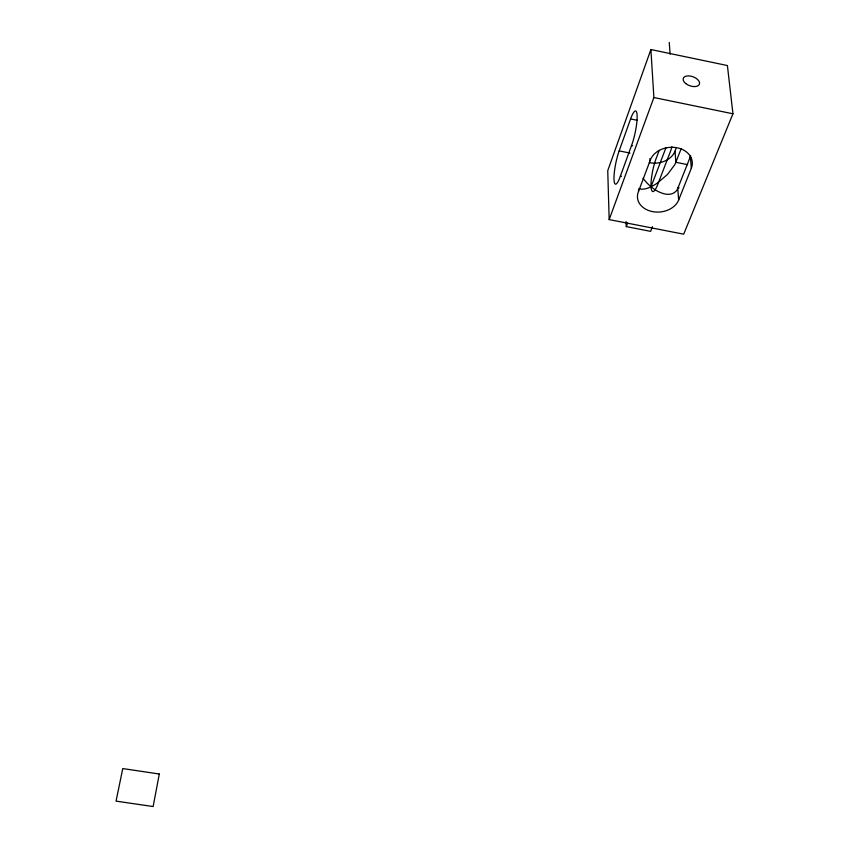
<?xml version="1.0" encoding="UTF-8"?>
<svg xmlns="http://www.w3.org/2000/svg" width="849" height="849" viewBox="0 0 849 849"><rect width="100%" height="100%" fill="white"/><g stroke="black" fill="none" stroke-linecap="round" stroke-linejoin="round"><path stroke-width="1.27" d="M630.605 118.945L619.154 150.889A20.832 3.916 -78.3 0 0 614.007 179.786A20.832 3.916 -78.3 0 0 620.375 176.168L631.518 145.529A21.225 4.033 -78.1 0 0 637.132 115.782A21.225 4.033 -78.1 0 0 630.605 118.945L637.196 120.293M650.896 49.539L607.746 170.67L609.168 219.594L683.689 234.175L732.952 113.787L727.402 65.543L650.896 49.539L653.879 97.529L609.168 219.594M681.227 148.501L675.857 162.286A14.921 5.89 -50.5 0 1 674.605 164.961L667.452 174.491L657.402 183.044A41.198 16.471 -50.6 0 1 651.056 186.748L651.512 187.13A40.625 28.781 65.6 0 0 658.187 191.524C663.876 194.368 671.103 196.236 676.091 191.174A14.932 10.549 64.8 0 0 677.789 188.361L690.354 156.63A15.197 10.888 65.7 0 0 690.661 155.76M687.658 164.653L675.857 162.286L675.029 151.154L676.006 148.596M690.354 156.63L691.33 168.261L678.648 200.046A21.108 16.152 -4.6 0 1 651.979 211.507A21.108 16.152 -4.6 0 1 638.554 191.343L650.069 160.758L649.941 158.572M652.446 226.672L650.621 231.352L626.275 226.598L627.602 223.075M659.206 150.369L656.192 158.328A20.779 4.341 -78.1 0 0 651.077 187.151A20.779 4.341 -78.1 0 0 658.049 183.671L669.765 153.245A21.172 4.478 -77.9 0 0 671.941 146.803M677.778 188.361L678.648 200.046M650.812 187.396L665.903 147.864M690.057 157.33L691.171 157.553M620.375 176.168L621.468 176.39M678.043 187.65L679.136 187.862M631.518 145.529L632.632 145.763M619.154 150.889L629.969 153.064M653.879 97.529L732.952 113.787M638.936 188.563L641.865 189.274L645.58 188.796A41.23 16.481 -50.6 0 0 650.631 186.95L650.599 186.377A40.625 28.781 65.6 0 1 644.603 180.264L643.043 178.258M669.245 42.45L670.126 54.166M638.49 189.879L638.554 191.343M626.074 221.557L626.275 226.598M675.029 151.154A20.45 16.035 -5.1 0 1 649.252 162.583M650.069 160.758A21.49 16.683 -5.5 0 1 676.706 147.705A21.49 16.683 -5.5 0 1 691.33 168.261M159.294 774.012L153.138 806.55L116.048 801.116L122.776 768.568L159.294 774.012M685.769 83.573A8.596 4.786 19.9 0 0 699.396 84.263A8.596 4.786 19.9 0 0 688.889 75.89A8.596 4.786 19.9 0 0 685.769 83.573"/></g></svg>
